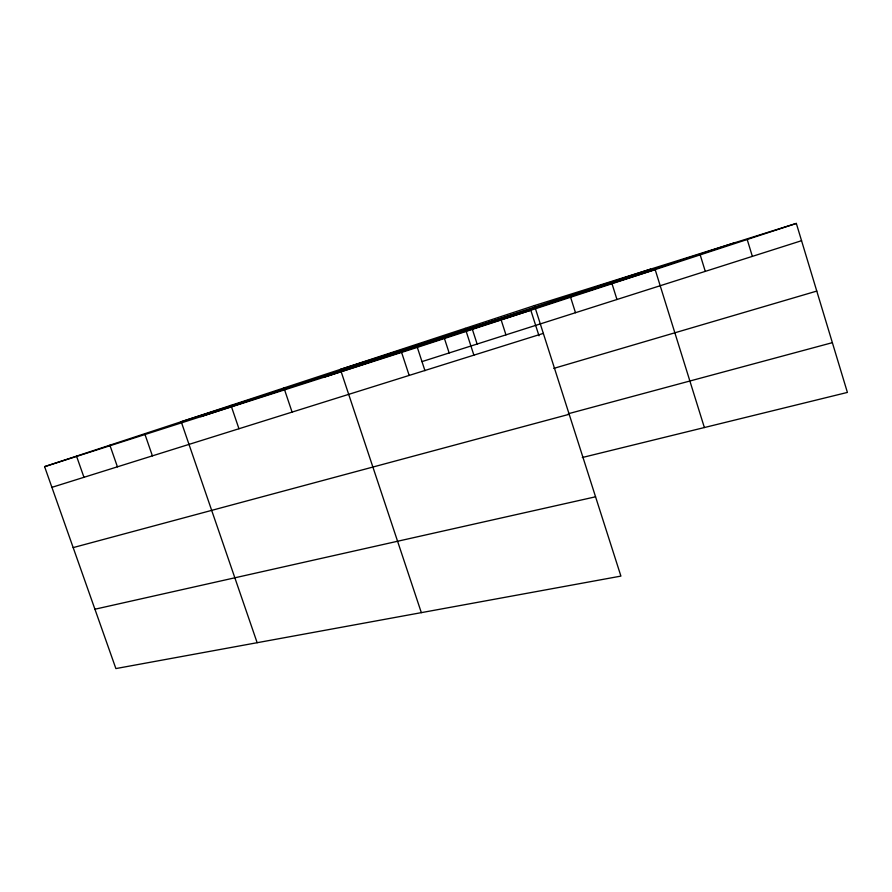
<?xml version="1.0" encoding="UTF-8"?>
<svg xmlns="http://www.w3.org/2000/svg" width="892" height="892" viewBox="0 0 892 892"><rect width="100%" height="100%" fill="white"/><g stroke="black" fill="none" stroke-linecap="round" stroke-linejoin="round"><path stroke-width="1.34" d="M534.442 305.577L620.91 576.098L115.882 668.576L44.6 466.65L534.442 305.577L796.333 223.424L847.4 392.424L582.298 457.518M200.8 416.664L650.625 269.128M323.517 377.394L735.242 242.579M44.6 466.65L417.322 347.378L796.333 223.424M421.983 361.606L801.551 240.706M51.903 487.344L543.328 333.396M553.798 368.385L816.771 291.082M568.293 413.743L832.359 342.662M73.177 547.599L569.196 414.289M94.92 609.225L595.566 496.799M76.534 456.147L83.959 477.298M109.883 445.186L117.421 466.817M144.738 433.724L152.398 455.857M257.152 642.708L181.21 421.726L530.818 310.249L538.991 335.793M230.995 405.358L238.956 428.74M283.946 387.942L292.085 412.104M421.336 612.648L340.387 369.388L655.163 269.585L704.379 427.547M400.664 349.564L409.172 375.421M417.322 347.378L424.96 370.693M465.2 328.345L473.886 355.15M444.45 338.503L449.155 352.953M472.381 329.371L477.131 344.044M501.159 319.96L505.954 334.857M570.59 297.248L575.496 312.713M612.001 283.701L616.963 299.5M700.187 254.867L705.282 271.369M747.195 239.491L752.357 256.372"/></g></svg>
